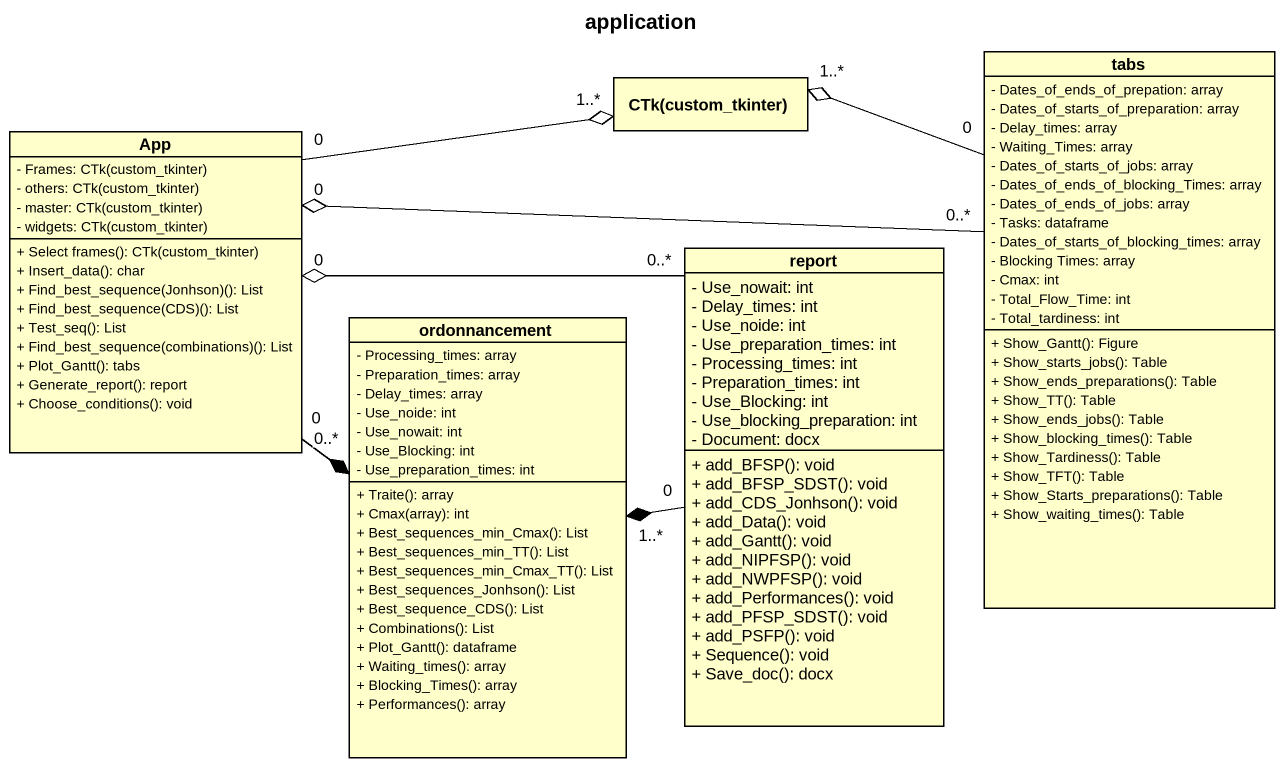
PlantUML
@startuml
title application
hide circle
hide empty members
skinparam classAttributeIconSize 0
class "CTk(custom_tkinter)" as CTk_custom_tkinter
class tabs {
  - Dates_of_ends_of_prepation: array
  - Dates_of_starts_of_preparation: array
  - Delay_times: array
  - Waiting_Times: array
  - Dates_of_starts_of_jobs: array
  - Dates_of_ends_of_blocking_Times: array
  - Dates_of_ends_of_jobs: array
  - Tasks: dataframe
  - Dates_of_starts_of_blocking_times: array
  - Blocking Times: array
  - Cmax: int
  - Total_Flow_Time: int
  - Total_tardiness: int
  + Show_Gantt(): Figure
  + Show_starts_jobs(): Table
  + Show_ends_preparations(): Table
  + Show_TT(): Table
  + Show_ends_jobs(): Table
  + Show_blocking_times(): Table
  + Show_Tardiness(): Table
  + Show_TFT(): Table
  + Show_Starts_preparations(): Table
  + Show_waiting_times(): Table
}
class App {
  {field} - Frames: CTk(custom_tkinter)
  {field} - others: CTk(custom_tkinter)
  {field} - master: CTk(custom_tkinter)
  {field} - widgets: CTk(custom_tkinter)
  + Select frames(): CTk(custom_tkinter)
  + Insert_data(): char
  + Find_best_sequence(Jonhson)(): List
  + Find_best_sequence(CDS)(): List
  + Test_seq(): List
  + Find_best_sequence(combinations)(): List
  + Plot_Gantt(): tabs
  + Generate_report(): report
  + Choose_conditions(): void
}
class report {
  - Use_nowait: int
  - Delay_times: int
  - Use_noide: int
  - Use_preparation_times: int
  - Processing_times: int
  - Preparation_times: int
  - Use_Blocking: int
  - Use_blocking_preparation: int
  - Document: docx
  + add_BFSP(): void
  + add_BFSP_SDST(): void
  + add_CDS_Jonhson(): void
  + add_Data(): void
  + add_Gantt(): void
  + add_NIPFSP(): void
  + add_NWPFSP(): void
  + add_Performances(): void
  + add_PFSP_SDST(): void
  + add_PSFP(): void
  + Sequence(): void
  + Save_doc(): docx
}
class ordonnancement {
  - Processing_times: array
  - Preparation_times: array
  - Delay_times: array
  - Use_noide: int
  - Use_nowait: int
  - Use_Blocking: int
  - Use_preparation_times: int
  + Traite(): array
  + Cmax(array): int
  + Best_sequences_min_Cmax(): List
  + Best_sequences_min_TT(): List
  + Best_sequences_min_Cmax_TT(): List
  + Best_sequences_Jonhson(): List
  + Best_sequence_CDS(): List
  + Combinations(): List
  + Plot_Gantt(): dataframe
  + Waiting_times(): array
  + Blocking_Times(): array
  + Performances(): array
}
tabs "0" -left-o "1..*" CTk_custom_tkinter
tabs "0..*" -left-o "0" App
App "0" -right-o "1..*" CTk_custom_tkinter
App "0" --* "0..*" ordonnancement
report "0..*" -left-o "0" App
report "0" -left-* "1..*" ordonnancement
@enduml
